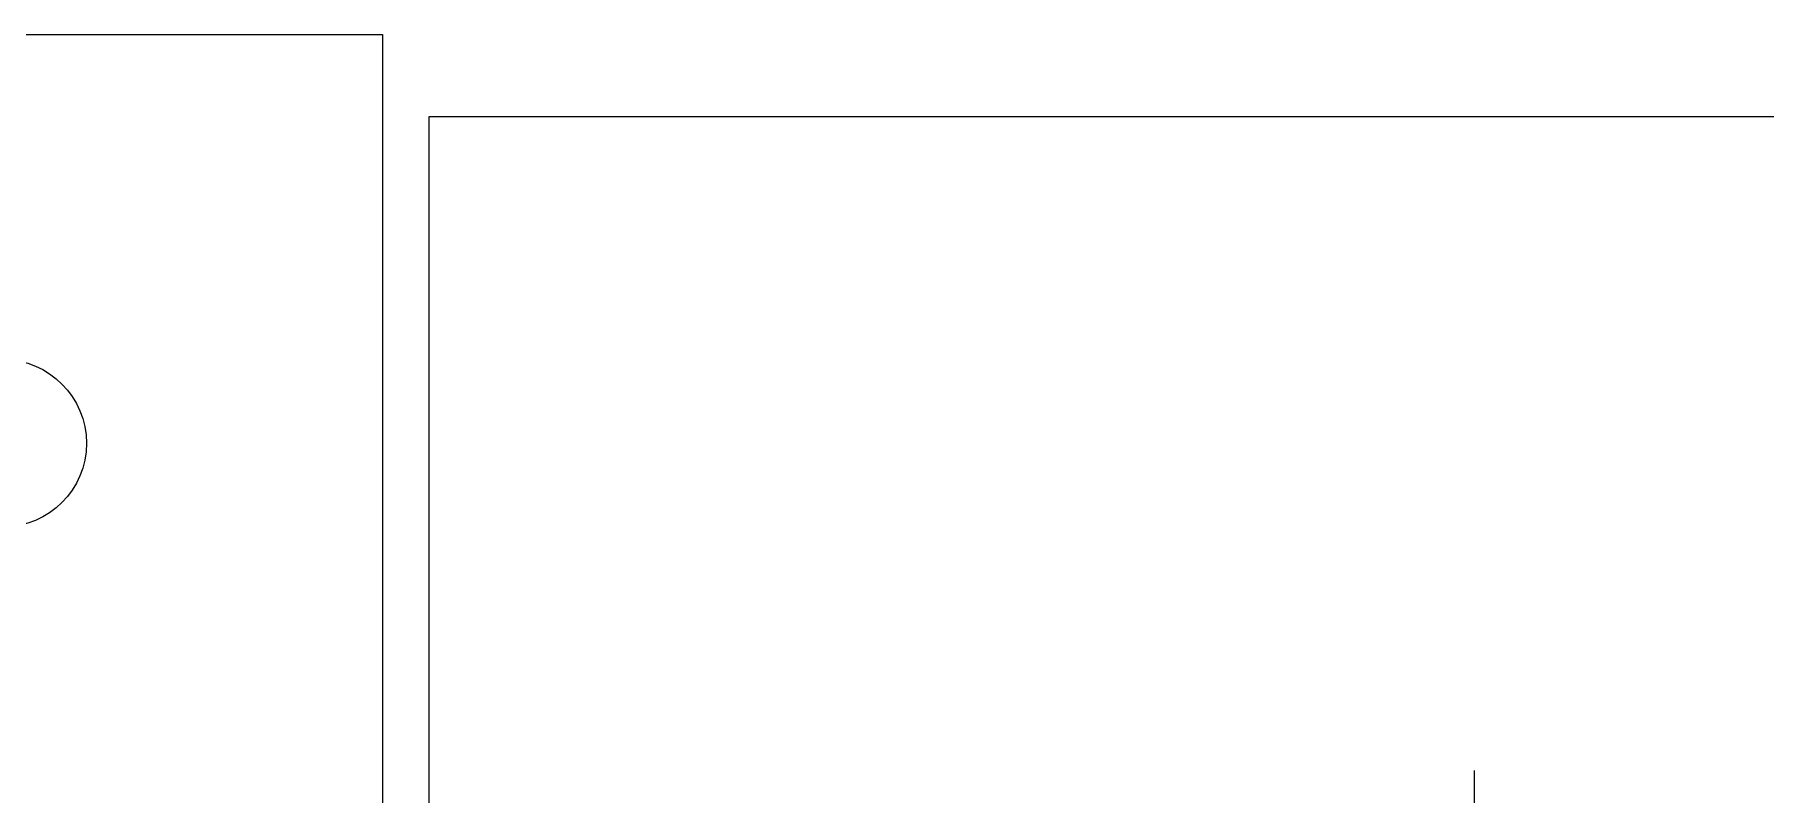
# Model space of a CAD drawing. Header units: inches. Extents: x 0 to 26418, y 0 to 20128.
# Drawn here: x 21245 to 23364, y 11285 to 12215 of the extents above; entities that cross this region are included whole.
import ezdxf

# ---------------------------------------------------------------- set-up
doc = ezdxf.new("R2010")
doc.units = ezdxf.units.IN
doc.header["$MEASUREMENT"] = 0
doc.linetypes.add('CENTER', pattern=[50.8, 31.75, -6.35, 6.35, -6.35])
doc.layers.add('CAXA1', color=5, linetype='CENTER', lineweight=5)

msp = doc.modelspace()

# ---------------------------------------------------------------- linework, layer by layer
at = {"color": 7, "lineweight": 5}
for p, q in [((20741.22, 12214.62), (21671.22, 12214.62)), ((21671.22, 12214.62), (21671.22, 11214.62)), ((21728.2, 12114.62), (23568.69, 12114.62)), ((21728.2, 11219.62), (21728.2, 12114.62))]:
    msp.add_line(p, q, dxfattribs=at)
msp.add_circle((21206.22, 11714.62), 102.5, dxfattribs=at)
at = {"layer": 'CAXA1', "linetype": 'CENTER', "lineweight": 5, "ltscale": 10}
msp.add_line((23007.69, 11314.41), (23007.69, 10548.87), dxfattribs=at)

doc.saveas('drawing.dxf')
